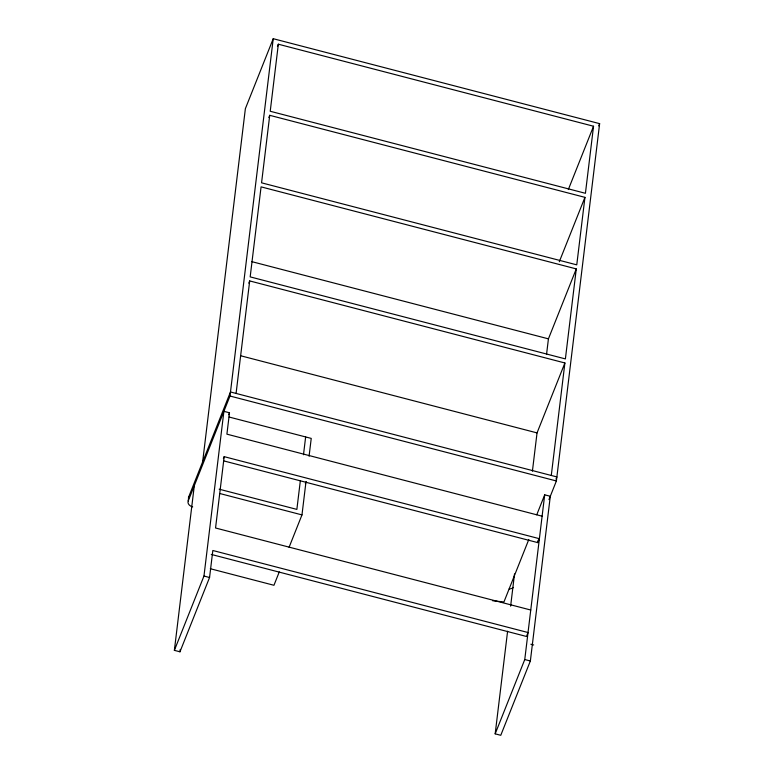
<?xml version="1.0" encoding="UTF-8"?>
<svg xmlns="http://www.w3.org/2000/svg" width="774" height="774" viewBox="0 0 774 774"><rect width="100%" height="100%" fill="white"/><g stroke="black" fill="none" stroke-linecap="round" stroke-linejoin="round"><path stroke-width="1.16" d="M192.687 506.922A6.482 4.625 6.9 0 1 188.217 500.933L188.701 496.889L230.478 391.973L556.874 476.929L555.993 479.145M211.263 554.426L526.465 636.47L528.032 632.532L212.831 550.498L209.56 577.501L179.965 651.805L174.373 650.354L194.303 485.637M202.633 461.914L245.377 108.641L273.232 38.7L599.627 123.647L556.39 480.973L548.969 499.607M179.965 651.805L180.255 649.425M174.373 650.354L203.968 576.04L223.899 411.323L229.491 412.784L226.908 434.156L542.11 516.2M188.217 500.933L229.994 396.027L273.232 38.7M223.773 460.898L537.824 542.632L539.391 538.694L224.179 456.66L215.549 527.994L530.761 610.028M236.08 393.434L249.692 280.923L564.894 362.967L551.281 475.468M269.729 115.316L261.564 182.819L576.765 264.853L584.941 197.351L269.729 115.316L268.849 117.532M278.34 44.205L270.223 111.263L585.425 193.297L593.542 126.239L278.34 44.205L277.45 46.43M300.331 480.818L296.868 509.398L219.158 489.178M303.485 454.754L305.643 436.942M289.079 547.305L301.976 514.904L305.923 482.279M309.078 456.215L311.235 438.403L229.085 417.022M536.75 514.787L544.702 494.818L550.295 496.279L530.364 660.986L500.768 735.3L495.176 733.839L507.599 631.197M510.627 606.129L514.526 573.902M532.406 471.202L537.04 432.898L564.894 362.967M546.541 354.444L548.427 338.848L576.282 268.907L261.07 186.863L250.176 276.879L565.388 358.913L576.282 268.907M537.824 542.632L538.104 540.262M495.176 733.839L524.762 659.535L544.702 494.818M248.802 283.149L249.692 280.923M228.707 414.748L229.491 412.784M223.396 458.624L224.179 456.66M305.362 483.779L306.243 481.544M279.288 571.88L273.948 585.279L210.315 568.716M568.339 189.524L593.542 126.239M598.747 125.872L599.627 123.647M559.292 261.738L584.941 197.351M528.816 539.478L503.942 601.949A543.783 388.519 6.9 0 1 492.545 600.721M251.898 261.67L548.427 338.848M240.52 355.721L537.04 432.898M229.994 396.027L556.39 480.973M219.826 493.522L301.976 514.904M530.858 644.239L533.654 644.965M203.968 576.04L209.56 577.501M524.762 659.535L530.364 660.986M188.459 498.069A6.482 4.625 6.9 0 1 188.701 496.889M513.472 587.437A6.482 4.625 6.9 0 1 509.166 588.927"/></g></svg>
